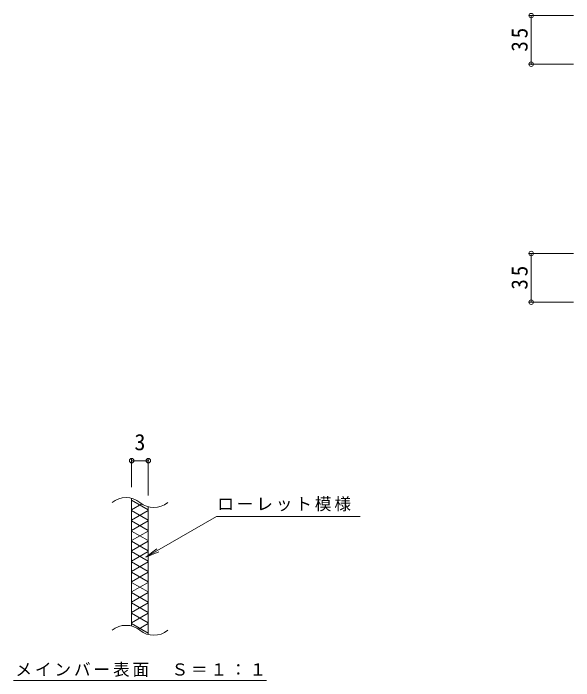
# Model space of a CAD drawing. Units: millimetres at full size, sheet at 1:4, with parts at other scales. Extents: x -859 to 1069, y -781 to 707.
# Drawn here: x -197.5 to 205.8, y 53.2 to 533.6 of the extents above; entities that cross this region are included whole.
import ezdxf
from ezdxf.enums import TextEntityAlignment as Align

# ---------------------------------------------------------------- set-up
doc = ezdxf.new("R2010")
doc.units = ezdxf.units.MM
doc.header["$LTSCALE"] = 4
doc.header["$PDMODE"] = 32
doc.header["$PDSIZE"] = 3.2
for name, color, linetype, lineweight in [('A-4_その他', 7, 'Continuous', 9), ('F-2_F-2ﾚｲﾔ', 3, 'Continuous', 9), ('F-4_F-4ﾚｲﾔ', 7, 'Continuous', 9), ('F-5_F-5ﾚｲﾔ', 7, 'Continuous', 9), ('F-9_F-9ﾚｲﾔ', 6, 'Continuous', 9)]:
    doc.layers.add(name, color=color, linetype=linetype, lineweight=lineweight)
doc.styles.add('ＭＳ ゴシック', font='')
doc.styles.get('ＭＳ ゴシック').set_extended_font_data('MS Gothic')

msp = doc.modelspace()

# ---------------------------------------------------------------- linework, layer by layer
at = {"layer": 'A-4_その他'}
for p, q in [((174.019, 531.966), (205.79, 531.966)), ((175.219, 496.965), (175.219, 531.966)), ((174.019, 496.965), (205.79, 496.965)), ((174.019, 360.663), (205.79, 360.663)), ((175.219, 325.662), (175.219, 360.663)), ((174.019, 325.662), (205.79, 325.662))]:
    msp.add_line(p, q, dxfattribs=at)
for p in [(175.219, 531.966), (175.219, 496.965), (175.219, 360.663), (175.219, 325.662)]:
    msp.add_point(p, dxfattribs=at)
at = {"layer": 'F-2_F-2ﾚｲﾔ'}
for p, q in [((-112.392, 92.458), (-112.392, 184.458)), ((-100.392, 178.359), (-100.392, 86.359))]:
    msp.add_line(p, q, dxfattribs=at)
for centre, start, end in [((-116.427, 169.094), 50.82628, 129.17371), ((-96.358, 193.723), 230.82628, 309.17371), ((-116.427, 77.094), 50.82628, 129.17371), ((-96.358, 101.723), 230.82628, 309.17371)]:
    msp.add_arc(centre, 15.885, start, end, dxfattribs=at)
at = {"layer": 'F-4_F-4ﾚｲﾔ'}
for p, q in [((-112.392, 212.718), (-112.392, 192.458)), ((-112.392, 211.518), (-100.392, 211.518)), ((-100.392, 212.718), (-100.392, 186.359))]:
    msp.add_line(p, q, dxfattribs=at)
for p in [(-112.392, 211.518), (-100.392, 211.518)]:
    msp.add_point(p, dxfattribs=at)
at = {"layer": 'F-5_F-5ﾚｲﾔ'}
for p, q in [((-102.085, 142.039), (-51.305, 171.357)), ((-51.305, 171.357), (52.001, 171.357)), ((-102.085, 142.039), (-94.152, 148.127)), ((-102.085, 142.039), (-92.846, 145.866)), ((-197.527, 53.162), (-15.258, 53.162))]:
    msp.add_line(p, q, dxfattribs=at)
at = {"layer": 'F-9_F-9ﾚｲﾔ'}
for p, q in [((-112.392, 183.048), (-100.392, 176.12)), ((-104.995, 180.391), (-112.392, 176.12)), ((-112.392, 175.658), (-100.392, 168.73)), ((-100.392, 175.658), (-112.392, 168.73)), ((-112.392, 168.268), (-100.392, 161.34)), ((-100.392, 168.268), (-112.392, 161.34)), ((-112.392, 160.878), (-100.392, 153.95)), ((-100.392, 160.878), (-112.392, 153.95)), ((-112.392, 153.488), (-100.392, 146.56)), ((-100.392, 153.488), (-112.392, 146.56)), ((-112.392, 146.098), (-100.392, 139.17)), ((-100.392, 146.098), (-112.392, 139.17)), ((-112.392, 138.708), (-100.392, 131.78)), ((-100.392, 138.708), (-112.392, 131.78)), ((-100.392, 131.318), (-112.392, 124.389)), ((-112.392, 131.318), (-100.392, 124.39)), ((-112.392, 123.928), (-100.392, 117)), ((-100.392, 123.928), (-112.392, 116.999)), ((-112.392, 116.537), (-100.392, 109.609)), ((-100.392, 116.537), (-112.392, 109.609)), ((-112.392, 109.147), (-100.392, 102.219)), ((-100.392, 109.147), (-112.392, 102.218)), ((-112.392, 101.756), (-100.392, 94.828)), ((-100.392, 101.756), (-112.392, 94.828)), ((-112.392, 94.366), (-100.392, 87.438)), ((-100.392, 94.366), (-107.523, 90.249))]:
    msp.add_line(p, q, dxfattribs=at)

# ---------------------------------------------------------------- texts
at = {"layer": 'A-4_その他', "color": 2, "char_height": 11.73, "attachment_point": 7, "rotation": 90, "style": 'ＭＳ ゴシック'}
for insert in [(172.819, 505.965), (172.819, 334.662)]:
    msp.add_mtext('\\T1.27;\\W0.95;35', dxfattribs=dict(at, insert=insert))
at = {"layer": 'F-4_F-4ﾚｲﾔ', "color": 2, "style": 'ＭＳ ゴシック'}
msp.add_text('3', height=11.73, dxfattribs=at).set_placement((-110.392, 215.518), align=Align.BOTTOM_LEFT)
at = {"layer": 'F-5_F-5ﾚｲﾔ', "char_height": 8.798, "attachment_point": 7, "style": 'ＭＳ ゴシック'}
for s, insert in [('\\T1.17;ローレット模様', (-50.733, 175.009)), ('\\T1.17;メインバー表面\u3000Ｓ＝１：１', (-196.036, 55.842))]:
    msp.add_mtext(s, dxfattribs=dict(at, insert=insert))

doc.saveas('drawing.dxf')
